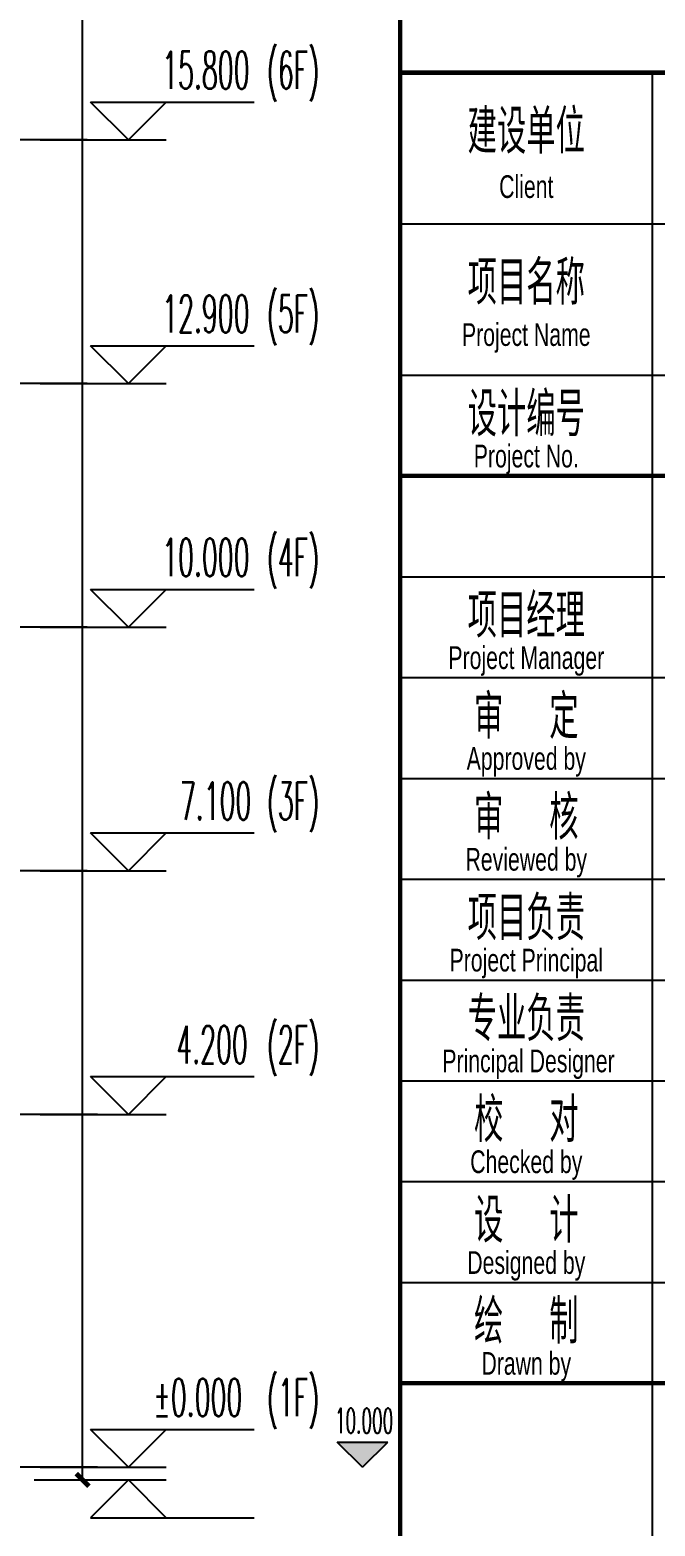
# Model space of a CAD drawing. Extents: x -59851 to 653804, y -249523 to 437614.
# Drawn here: x 635871 to 643310, y 363888 to 381697 of the extents above; entities that cross this region are included whole.
import ezdxf
from ezdxf.enums import TextEntityAlignment as Align

# ---------------------------------------------------------------- set-up
doc = ezdxf.new("R2010")
doc.units = 0
doc.header["$LTSCALE"] = 1000
doc.header["$MEASUREMENT"] = 0
for name, color, linetype in [('DIM_ELEV', 3, 'Continuous'), ('DOTE', 16, 'Continuous'), ('LABEL_FIXBOX_PM', 7, 'Continuous'), ('LABEL_FIXTXT_PM', 3, 'Continuous'), ('LABEL_TXT_PM', 1, 'Continuous'), ('PUB_DIM', 3, 'Continuous'), ('PUB_TEXT', 7, 'Continuous')]:
    doc.layers.add(name, color=color, linetype=linetype)
doc.styles.add('_TCH_DIM', font='SIMPLEX.shx', dxfattribs={"width": 0.7, "bigfont": 'GBCBIG.shx'})
doc.styles.add('_TCH_DIM_T3', font='SIMPLEX.shx', dxfattribs={"width": 0.7058823529411765, "bigfont": 'GBCBIG.shx'})
doc.styles.add('LABEL_FIXTXT_PM', font='pm_njadri_r.shx', dxfattribs={"width": 0.7, "bigfont": 'pm_njadri_hztxt.shx'})
doc.styles.add('LABEL_TXT_PM', font='pm_njadri_romans1.shx', dxfattribs={"width": 0.7, "bigfont": 'pm_njadri_hztxt.shx'})
doc.dimstyles.new('_TCH_ARCH&&150', dxfattribs={"dimtxt": 446.25, "dimasz": 150, "dimexe": 375, "dimexo": 450, "dimgap": 150, "dimtad": 1, "dimdec": 0, "dimzin": 0, "dimdsep": 46, "dimtxsty": '_TCH_DIM_T3', "dimblk": 'ARCHTICK', "dimcen": 0.09, "dimclrt": 7, "dimazin": 2, "dimtfac": 1, "dimtdec": 0, "dimtix": 1, "dimtmove": 2, "dimatfit": 3, "dimfxl": 0, "dimtolj": 1, "dimtzin": 0, "dimarcsym": 0})

# ---------------------------------------------------------------- blocks, each defined once
blk = doc.blocks.new('PMSheet_A1_20150113_5-3892016032414355901')
at = {"layer": 'LABEL_FIXBOX_PM'}
for p, q in [((770.9999999999991, 186.0000000000001), (770.9999999999991, 218.0000000000001)), ((751.0000000000003, 206.0000000000001), (830.9999999999998, 206.0000000000001)), ((751.0000000000003, 194.0000000000001), (830.9999999999998, 194.0000000000001)), ((770.9999999999998, 70.00000000000021), (770.9999999999998, 186.0000000000001)), ((751.0000000000009, 178.0000000000001), (830.9999999999998, 178.0000000000001)), ((751.0000000000009, 169.9999999999999), (830.9999999999998, 170.0000000000001)), ((751.0000000000009, 162.0000000000002), (830.9999999999998, 162.0000000000001)), ((751.0000000000009, 154.0000000000002), (830.9999999999998, 154.0000000000001)), ((751.0000000000009, 146.0000000000002), (830.9999999999998, 146.0000000000001)), ((751.0000000000009, 138.0000000000002), (830.9999999999998, 138.0000000000001)), ((751.0000000000009, 130.0000000000002), (830.9999999999998, 130.0000000000001)), ((751.0000000000009, 122.0000000000002), (830.9999999999998, 122.0000000000001))]:
    blk.add_line(p, q, dxfattribs=at)
at = {"layer": 'LABEL_FIXBOX_PM', "const_width": 0.35}
for points in [[(751, 10.00000000000007), (751, 583.9999999999999)], [(751.0000000000003, 218.0000000000001), (830.9999999999998, 218.0000000000001)], [(751.0000000000003, 186.0000000000001), (830.9999999999998, 186.0000000000001)], [(751.0000000000003, 114.0000000000001), (830.9999999999998, 114.0000000000001)]]:
    blk.add_lwpolyline(points, dxfattribs=at)
at = {"layer": 'LABEL_FIXTXT_PM', "style": 'LABEL_FIXTXT_PM', "width": 0.7}
for s, height, p in [('建设单位', 3.5, (761.0000000000003, 213.52108745844)), ('Client', 1.8, (761.0000000000003, 208.9947044679)), ('项目名称', 3.5, (761.0000000000003, 201.52108745844)), ('Project Name', 1.8, (761.0000000000003, 196.9947044679)), ('设计编号', 3.5, (761.0000000000003, 191.086123050867)), ('Project No.', 1.8, (761.0000000000003, 187.3551025900753)), ('项目经理', 3.5, (761.0000000000003, 175.086123050867)), ('Project Manager', 1.8, (761.0000000000003, 171.3551025900753)), ('审    定', 3.5, (761.0000000000003, 167.086123050867)), ('Approved by', 1.8, (761.0000000000003, 163.3551025900747)), ('审    核', 3.5, (761.0000000000003, 159.086123050867)), ('Reviewed by', 1.8, (761.0000000000003, 155.3551025900747)), ('项目负责', 3.5, (761.0000000000003, 151.086123050867)), ('Project Principal', 1.8, (761.0000000000003, 147.3551025900747)), ('专业负责', 3.5, (761.0000000000003, 143.086123050867)), ('Principal Designer', 1.8, (761.1747704501325, 139.3551025900747)), ('校    对', 3.5, (761.0000000000003, 135.086123050867)), ('Checked by', 1.8, (761.0000000000003, 131.3551025900747)), ('设    计', 3.5, (761.0000000000003, 127.086123050867)), ('Designed by', 1.8, (761.0000000000003, 123.3551025900747)), ('绘    制', 3.5, (761.0000000000003, 119.086123050867)), ('Drawn by', 1.8, (761.0000000000003, 115.3551025900747))]:
    blk.add_text(s, height=height, dxfattribs=at).set_placement(p, align=Align.MIDDLE)
at = {"layer": 'LABEL_TXT_PM', "style": 'LABEL_TXT_PM'}
for tag, height, width, p in [('修改图应说明理由', 4.5, 0.7, (788.3527573462349, 468.8000002302985)), ('出图章签名', 4.5, 0.7, (759.4576240145989, 338.0876217647297)), ('建设单位_U01', 4.5, 0.7, (800.9, 212.1409806592215)), ('建设单位', 4.5, 0.7, (800.9, 210.196966413124)), ('建设单位_D01', 4.5, 0.7, (800.9, 207.4028603965614)), ('项目名称_U01', 4.5, 0.7, (800.9, 200.423405518617)), ('项目名称', 4.5, 0.7, (800.9, 198.1938411146036)), ('项目名称_D01', 4.5, 0.7, (800.9, 195.2969664844489)), ('设计编号', 4.5, 0.6, (780.7578106115715, 187.8968758382629)), ('分项号', 4.5, 0.6, (820.2578106115715, 187.9968758382629)), ('项目经理', 4.5, 0.7, (780.2578106115715, 171.9968758382629)), ('项目经理签名', 4.5, 0.7, (810.1767543742553, 172.2645661011481)), ('审定', 4.5, 0.7, (780.2578106115715, 163.8968758382629)), ('审定签名', 4.5, 0.7, (810.1767543742553, 164.1645661011482)), ('审核', 4.5, 0.7, (780.2578106115715, 155.9968758382629)), ('审核签名', 4.5, 0.7, (810.1767543742553, 156.2645661011481)), ('项目负责签名', 4.5, 0.7, (810.1767543742553, 148.2645661011481)), ('项目负责', 4.5, 0.7, (780.2578106115715, 147.9968758382629)), ('专业负责', 4.5, 0.7, (780.2578106115715, 139.9968758382629)), ('专业负责签名', 4.5, 0.7, (810.1767543742553, 140.2645661011481)), ('校对', 4.5, 0.7, (780.2578106115715, 131.8968758382629)), ('校对签名', 4.5, 0.7, (810.1767543742553, 132.1645661011482)), ('设计', 4.5, 0.7, (780.2578106115715, 123.9968758382629)), ('设计签名', 4.5, 0.7, (810.1767543742553, 124.2645661011482)), ('绘制签名', 4.5, 0.7, (810.1767543742553, 116.1645661011482)), ('绘制', 4.5, 0.7, (780.2578106115715, 115.8968758382629)), ('方案_01签名', 4.5, 0.7, (810.1767543742553, 96.16456610114815)), ('方案_01', 4.5, 0.7, (780.2578106115715, 95.89687583826286)), ('方案_02', 4.5, 0.7, (780.2578106115715, 87.89687583826286)), ('方案_02签名', 4.5, 0.7, (810.1767543742553, 88.16456610114815)), ('方案_03', 4.5, 0.7, (780.2859341218744, 79.89687410125836)), ('方案_03签名', 4.5, 0.7, (810.2048778845583, 80.16456436414366)), ('方案_04', 4.5, 0.7, (780.2578106115715, 71.89687583826286)), ('方案_04签名', 4.5, 0.7, (810.1767543742553, 72.16456610114815)), ('图名_U02', 4.5, 0.7, (790.4995326305001, 60.19999965774634)), ('图名_U01', 4.5, 0.7, (790.4995326305001, 54.19999857040541)), ('图名', 4.5, 0.7, (790.4999994914999, 47.95548575023815)), ('图名_D01', 4.5, 0.7, (790.4995326305001, 42.39999965774634)), ('图名_D02', 4.5, 0.7, (790.4995326305001, 36.99999965774634)), ('图号', 3.5, 0.7, (760.9671832468131, 20.95312731177117)), ('图档号', 3.5, 0.7, (781.0999994915, 20.95312731177117)), ('日期', 3.5, 0.7, (801.0671832468131, 20.95312731177117)), ('版本号', 3.5, 0.7, (820.2671832468131, 20.95312731177117))]:
    blk.add_attdef(tag, text='', height=height, dxfattribs=dict(at, width=width)).set_placement(p, align=Align.CENTER)
blk = doc.blocks.new('_ArchTick')
at = {"color": 0, "linetype": 'ByBlock', "const_width": 0.4}
blk.add_lwpolyline([(-0.5, -0.5), (0.5, 0.5)], dxfattribs=at)
blk = doc.blocks.new('*D4742')
at = {"layer": 'Defpoints', "color": 0, "transparency": 16777216}
for p in [(635470.4540202303, 404787.8118863888), (636497.4540202303, 404787.8118863888), (635470.4540202303, 364437.8118863888)]:
    blk.add_point(p, dxfattribs=at)
at = {"layer": 'PUB_DIM', "color": 0, "lineweight": -2, "transparency": 16777216}
for p, q in [((635920.4540202303, 404787.8118863888), (636872.4540202303, 404787.8118863888)), ((636497.4540202303, 364437.8118863888), (636497.4540202303, 404787.8118863888)), ((635920.4540202303, 364437.8118863888), (636872.4540202303, 364437.8118863888))]:
    blk.add_line(p, q, dxfattribs=at)
at = {"layer": 'PUB_DIM', "color": 0, "lineweight": -2, "transparency": 16777216, "xscale": 150, "yscale": 150, "zscale": 150}
for p, rotation in [((636497.4540202303, 404787.8118863888), 90), ((636497.4540202303, 364437.8118863888), 270)]:
    blk.add_blockref('_ArchTick', p, dxfattribs=dict(at, rotation=rotation))
at = {"layer": 'PUB_DIM', "color": 7, "transparency": 16777216, "insert": (636124.3290202302, 384612.8118863889), "char_height": 446.25, "attachment_point": 5, "rotation": 90, "style": '_TCH_DIM_T3'}
blk.add_mtext('\\A1;40350', dxfattribs=at)

msp = doc.modelspace()

# ---------------------------------------------------------------- hatches: boundary and pattern name
at = {"layer": 'DIM_ELEV'}
msp.add_hatch(color=256, dxfattribs=at).paths.add_polyline_path([(639827.8914467912, 364587.8118863888), (639527.8914467912, 364887.8118863888), (640127.8914467912, 364887.8118863888)])

# ---------------------------------------------------------------- linework, layer by layer
for p, q in [((637042.2919433663, 380387.8118863888), (636592.2919433663, 380837.8118863888)), ((636592.2919433663, 380837.8118863888), (638539.5919433662, 380837.8118863888)), ((637042.2919433663, 380387.8118863888), (637492.2919433663, 380837.8118863888)), ((635992.2919433663, 380387.8118863888), (637492.2919433663, 380387.8118863888)), ((637042.2919433663, 377487.8118863888), (636592.2919433663, 377937.8118863888)), ((636592.2919433663, 377937.8118863888), (638539.5919433662, 377937.8118863888)), ((637042.2919433663, 377487.8118863888), (637492.2919433663, 377937.8118863888)), ((635992.2919433663, 377487.8118863888), (637492.2919433663, 377487.8118863888)), ((637042.2919433663, 374587.8118863888), (636592.2919433663, 375037.8118863888)), ((636592.2919433663, 375037.8118863888), (638539.5919433662, 375037.8118863888)), ((637042.2919433663, 374587.8118863888), (637492.2919433663, 375037.8118863888)), ((635992.2919433663, 374587.8118863888), (637492.2919433663, 374587.8118863888)), ((637042.2919433663, 371687.8118863888), (636592.2919433663, 372137.8118863888)), ((636592.2919433663, 372137.8118863888), (638539.5919433662, 372137.8118863888)), ((637042.2919433663, 371687.8118863888), (637492.2919433663, 372137.8118863888)), ((635992.2919433663, 371687.8118863888), (637492.2919433663, 371687.8118863888)), ((637042.2919433663, 368787.8118863888), (636592.2919433663, 369237.8118863888)), ((636592.2919433663, 369237.8118863888), (638539.5919433662, 369237.8118863888)), ((637042.2919433663, 368787.8118863888), (637492.2919433663, 369237.8118863888)), ((635992.2919433663, 368787.8118863888), (637492.2919433663, 368787.8118863888)), ((637042.2919433663, 364587.8118863888), (636592.2919433663, 365037.8118863888)), ((636592.2919433663, 365037.8118863888), (638539.5919433662, 365037.8118863888)), ((637042.2919433663, 364587.8118863888), (637492.2919433663, 365037.8118863888)), ((639827.8914467912, 364587.8118863888), (639527.8914467912, 364887.8118863888)), ((639527.8914467912, 364887.8118863888), (640127.8914467912, 364887.8118863888)), ((639827.8914467912, 364587.8118863888), (640127.8914467912, 364887.8118863888)), ((635992.2919433663, 364587.8118863888), (637492.2919433663, 364587.8118863888)), ((635992.2919433663, 364437.8118863888), (637492.2919433663, 364437.8118863888)), ((637042.2919433663, 364437.8118863888), (636592.2919433663, 363987.8118863888)), ((637042.2919433663, 364437.8118863888), (637492.2919433663, 363987.8118863888)), ((636592.2919433663, 363987.8118863888), (638539.5919433662, 363987.8118863888))]:
    msp.add_line(p, q, dxfattribs=at)
at = {"layer": 'DOTE'}
for p, q in [((636551.4764626038, 380387.8118863888), (575689.4524848389, 380387.8118863888)), ((636551.4764626038, 377487.8118863888), (575689.4524848389, 377487.8118863888)), ((636551.4764626038, 374587.8118863888), (575689.4524848389, 374587.8118863888)), ((636551.4764626038, 371687.8118863888), (575689.4524848389, 371687.8118863888)), ((636676.4764626038, 368787.8118863888), (575689.4524848389, 368787.8118863888)), ((636676.4764626038, 364587.8118863888), (575689.4524848389, 364587.8118863888))]:
    msp.add_line(p, q, dxfattribs=at)

# ---------------------------------------------------------------- block references
at = {"xscale": 150, "yscale": 150, "zscale": 150}
msp.add_blockref('PMSheet_A1_20150113_5-3892016032414355901', (527627.4994529202, 348488.0002684771), dxfattribs=at)

# ---------------------------------------------------------------- texts
at = {"layer": 'PUB_TEXT', "style": '_TCH_DIM', "width": 0.4941176470588236}
for s, height, p in [('(6F)', 446.25, (638689.5919433662, 380995.3118863888)), ('15.800', 446.25, (637444.5919433662, 380995.3118863888)), ('(5F)', 446.25, (638689.5919433662, 378095.3118863888)), ('12.900', 446.25, (637444.5919433662, 378095.3118863888)), ('10.000', 446.25, (637444.5919433662, 375195.3118863888)), ('(4F)', 446.25, (638689.5919433662, 375195.3118863888)), ('(3F)', 446.25, (638689.5919433662, 372295.3118863888)), ('7.100', 446.25, (637654.5919433662, 372295.3118863888)), ('(2F)', 446.25, (638689.5919433662, 369395.3118863888)), ('4.200', 446.25, (637612.5919433662, 369395.3118863888)), ('%%P0.000', 446.25, (637339.5919433662, 365195.3118863888)), ('(1F)', 446.25, (638689.5919433662, 365195.3118863888)), ('10.000', 297.5, (639500.3914467912, 364992.8118863888))]:
    msp.add_text(s, height=height, dxfattribs=at).set_placement(p)

# ---------------------------------------------------------------- dimensions: what is measured, and where the dimension line sits
at = {"layer": 'PUB_DIM'}
dim = msp.add_aligned_dim(p1=(635470.4540202303, 364437.8118863888), p2=(635470.4540202303, 404787.8118863888), distance=-1027, dimstyle='_TCH_ARCH&&150', dxfattribs=at)
dim.commit()
dim.dimension.update_dxf_attribs({"geometry": '*D4742', "text_midpoint": (636124.3290202302, 384612.8118863889)})

doc.saveas('drawing.dxf')
